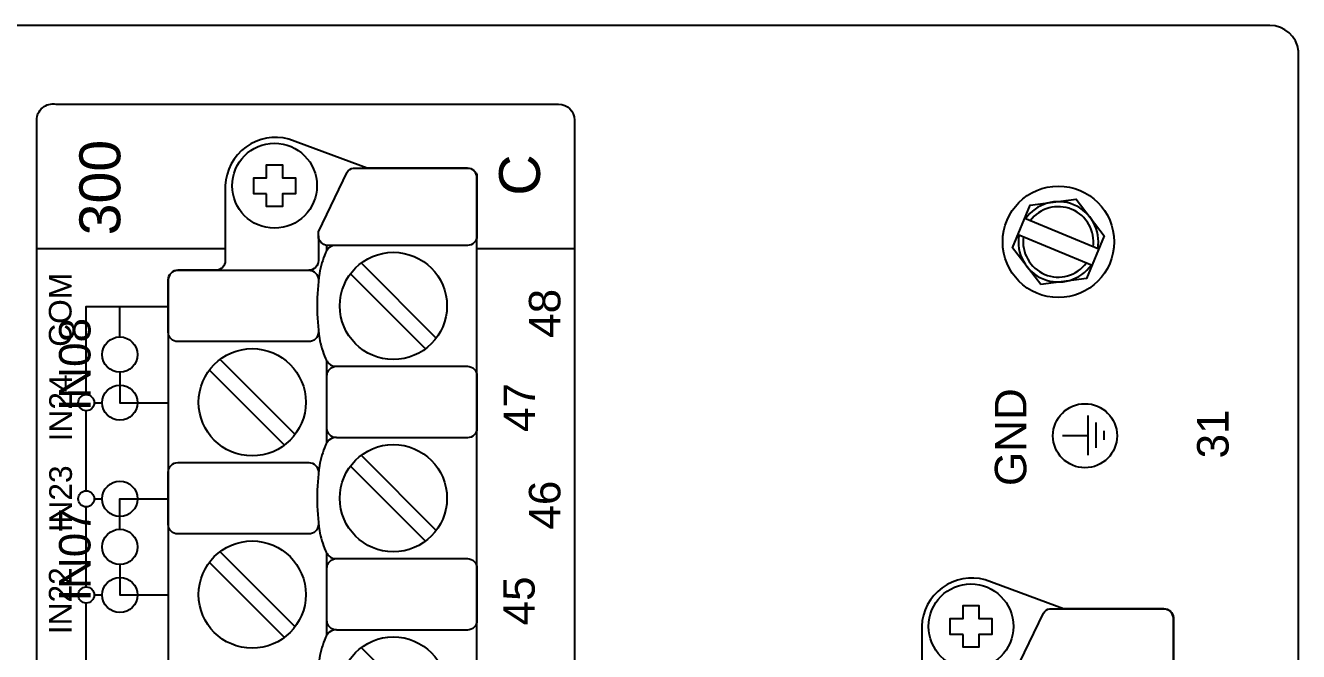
# Model space of a CAD drawing. Extents: x 1 to 47.7, y 0.3 to 34.2.
# Drawn here: x 35.879 to 39.855, y 18.622 to 20.575 of the extents above; entities that cross this region are included whole.
import ezdxf

# ---------------------------------------------------------------- set-up
doc = ezdxf.new("R2010")
doc.units = 0
doc.header["$MEASUREMENT"] = 0
for name, color, linetype in [('5_1__0__EMPTY', 7, 'CONTINUOUS'), ('5_2__2___8__OPTOISO_IND_LS', 7, 'CONTINUOUS'), ('5_3__7___8__OPTOISO_IND_LS', 7, 'CONTINUOUS'), ('5_4__4___24__OPTOISO_LS_IN', 7, 'CONTINUOUS'), ('5_5__D___24__OPTOISO_LS_IN', 7, 'CONTINUOUS'), ('5_6__8___8__OPTOISO_IND_LS', 7, 'CONTINUOUS'), ('6_0______DWG_', 7, 'CONTINUOUS')]:
    doc.layers.add(name, color=color, linetype=linetype)
doc.styles.add('ARIAL', font='arial.ttf')

msp = doc.modelspace()

# ---------------------------------------------------------------- linework, layer by layer
at = {"layer": '5_1__0__EMPTY'}
msp.add_lwpolyline([(36.3247, 19.7815), (36.3247, 14.8004, 0.414215), (36.3547, 14.7704), (36.6675, 14.7705), (36.9123, 14.6796, 0.47859), (37.1108, 14.8246), (37.1108, 15.058, -0.414214), (37.1408, 15.088), (37.2588, 15.088, 0.414213), (37.2888, 15.118), (37.2889, 20.0998, 0.414214), (37.2589, 20.1298), (36.9459, 20.1298), (36.7011, 20.2207, 0.480048), (36.5029, 20.0757), (36.5029, 19.8415, -0.414214), (36.4729, 19.8115), (36.3547, 19.8115, 0.414212), (36.3247, 19.7815), (36.3247, 19.7815)], format="xyb", dxfattribs=at)
msp.add_lwpolyline([(36.6318, 20.0503), (36.5915, 20.0503), (36.5915, 20.1002), (36.6318, 20.1002), (36.6318, 20.1403), (36.6817, 20.1403), (36.6817, 20.1002), (36.7217, 20.1002), (36.7217, 20.0503), (36.6817, 20.0503), (36.6817, 20.0101), (36.6318, 20.0101)], close=True, dxfattribs=at)
msp.add_circle((36.6566, 20.0752), 0.1324, dxfattribs=at)
at = {"layer": '5_2__2___8__OPTOISO_IND_LS'}
for points in [[(37.2588, 15.088, 0.414213), (37.2888, 15.118), (37.2889, 20.0998, 0.414214), (37.2589, 20.1298), (36.9459, 20.1298), (36.7011, 20.2207, 0.480048), (36.5029, 20.0757), (36.5029, 19.8415, -0.414214), (36.4729, 19.8115), (36.3547, 19.8115, 0.414212), (36.3247, 19.7815), (36.3247, 19.7815), (36.3247, 14.8004, 0.414215), (36.3547, 14.7704), (36.6675, 14.7705), (36.9123, 14.6796, 0.47859), (37.1108, 14.8246), (37.1108, 15.058, -0.414214), (37.1408, 15.088)], [(36.7935, 19.9188), (36.7936, 19.8415, -0.414214), (36.7636, 19.8115)], [(36.8416, 19.8888, 0.127742), (36.8262, 19.881, 0.081668), (36.816, 19.8654, 0.0591), (36.7967, 19.8017, 0.034646), (36.7896, 19.7002, 0.03436), (36.7967, 19.5995, 0.0591), (36.816, 19.5358, 0.081668), (36.8262, 19.5201, 0.191033), (36.8501, 19.5116)], [(36.7934, 19.6265), (36.7934, 19.6186, -0.414214), (36.7634, 19.5886), (36.3547, 19.5886, -0.414214), (36.3247, 19.6186), (36.3247, 19.7815, -0.414214), (36.3547, 19.8115), (36.7634, 19.8115, -0.414214), (36.7934, 19.7815), (36.7934, 19.7747)], [(36.8201, 19.4816, -0.414214), (36.8501, 19.5116), (37.2588, 19.5116, -0.414214), (37.2888, 19.4816), (37.2888, 19.3188, -0.414214), (37.2588, 19.2888), (36.8501, 19.2888, -0.414214), (36.8201, 19.3188)], [(36.8501, 19.2895, 0.191033), (36.8262, 19.281, 0.081668), (36.816, 19.2654, 0.0591), (36.7967, 19.2017, 0.034646), (36.7896, 19.1002, 0.03436), (36.7967, 18.9995, 0.0591), (36.816, 18.9358, 0.081668), (36.8262, 18.9201, 0.191033), (36.8501, 18.9116)], [(36.7934, 19.0265), (36.7934, 19.0186, -0.414214), (36.7634, 18.9886), (36.3547, 18.9886, -0.414214), (36.3247, 19.0186), (36.3247, 19.1815, -0.414214), (36.3547, 19.2115), (36.7634, 19.2115, -0.414214), (36.7934, 19.1815), (36.7934, 19.1746)], [(36.8201, 18.8816, -0.414214), (36.8501, 18.9116), (37.2588, 18.9116, -0.414214), (37.2888, 18.8816), (37.2888, 18.7188, -0.414214), (37.2588, 18.6888), (36.8501, 18.6888, -0.414214), (36.8201, 18.7188)], [(36.8501, 18.6895, 0.191033), (36.8262, 18.681, 0.081668), (36.816, 18.6654, 0.0591), (36.7967, 18.6017, 0.034646), (36.7896, 18.5002, 0.03436), (36.7967, 18.3995, 0.0591), (36.816, 18.3358, 0.081668), (36.8262, 18.3201, 0.191033), (36.8501, 18.3116)]]:
    msp.add_lwpolyline(points, format="xyb", dxfattribs=at)
msp.add_lwpolyline([(36.6318, 20.0503), (36.5915, 20.0503), (36.5915, 20.1002), (36.6318, 20.1002), (36.6318, 20.1403), (36.6817, 20.1403), (36.6817, 20.1002), (36.7217, 20.1002), (36.7217, 20.0503), (36.6817, 20.0503), (36.6817, 20.0101), (36.6318, 20.0101)], close=True, dxfattribs=at)
msp.add_lwpolyline([(37.2888, 20.1031), (37.2889, 19.9188, -0.414214), (37.2589, 19.8888), (36.8218, 19.8888, -0.390527), (36.7935, 19.9188), (36.7935, 19.931), (36.8832, 20.1169, -0.241514), (36.9032, 20.1298), (37.2589, 20.1298, -0.422157)], format="xyb", close=True, dxfattribs=at)
for points in [[(36.8194, 19.8891), (36.8194, 19.872)], [(36.9275, 19.834), (37.1616, 19.5998)], [(36.894, 19.8005), (37.1282, 19.5664)], [(36.1735, 19.6032), (36.1735, 19.6982), (36.3247, 19.6982)], [(36.4865, 19.5333), (36.7206, 19.2991)], [(36.8201, 19.273), (36.8201, 19.5281)], [(36.1735, 19.4932), (36.1735, 19.3982), (36.3247, 19.3982)], [(36.4531, 19.4999), (36.6872, 19.2657)], [(36.9275, 19.234), (37.1616, 18.9998)], [(36.894, 19.2005), (37.1282, 18.9664)], [(36.1735, 19.0032), (36.1735, 19.0982), (36.3247, 19.0982)], [(36.4865, 18.9333), (36.7206, 18.6991)], [(36.8201, 18.673), (36.8201, 18.9281)], [(36.1735, 18.8932), (36.1735, 18.7982), (36.3247, 18.7982)], [(36.4531, 18.8999), (36.6872, 18.6657)], [(36.9275, 18.634), (37.1616, 18.3998)]]:
    msp.add_lwpolyline(points, dxfattribs=at)
for centre, radius in [((36.6566, 20.0752), 0.1324), ((37.0278, 19.7002), 0.1673), ((36.1735, 19.5482), 0.055), ((36.5868, 19.3995), 0.1673), ((37.0278, 19.1002), 0.1673), ((36.1735, 18.9482), 0.055), ((36.5868, 18.7995), 0.1673), ((37.0278, 18.5002), 0.1673)]:
    msp.add_circle(centre, radius, dxfattribs=at)
at = {"layer": '5_3__7___8__OPTOISO_IND_LS'}
for points in [[(37.2588, 15.088, 0.414213), (37.2888, 15.118), (37.2889, 20.0998, 0.414214), (37.2589, 20.1298), (36.9459, 20.1298), (36.7011, 20.2207, 0.480048), (36.5029, 20.0757), (36.5029, 19.8415, -0.414214), (36.4729, 19.8115), (36.3547, 19.8115, 0.414212), (36.3247, 19.7815), (36.3247, 19.7815), (36.3247, 14.8004, 0.414215), (36.3547, 14.7704), (36.6675, 14.7705), (36.9123, 14.6796, 0.47859), (37.1108, 14.8246), (37.1108, 15.058, -0.414214), (37.1408, 15.088)], [(36.7935, 19.9188), (36.7936, 19.8415, -0.414214), (36.7636, 19.8115)], [(36.8416, 19.8888, 0.127742), (36.8262, 19.881, 0.081668), (36.816, 19.8654, 0.0591), (36.7967, 19.8017, 0.034646), (36.7896, 19.7002, 0.03436), (36.7967, 19.5995, 0.0591), (36.816, 19.5358, 0.081668), (36.8262, 19.5201, 0.191033), (36.8501, 19.5116)], [(36.7934, 19.6265), (36.7934, 19.6186, -0.414214), (36.7634, 19.5886), (36.3547, 19.5886, -0.414214), (36.3247, 19.6186), (36.3247, 19.7815, -0.414214), (36.3547, 19.8115), (36.7634, 19.8115, -0.414214), (36.7934, 19.7815), (36.7934, 19.7747)], [(36.8201, 19.4816, -0.414214), (36.8501, 19.5116), (37.2588, 19.5116, -0.414214), (37.2888, 19.4816), (37.2888, 19.3188, -0.414214), (37.2588, 19.2888), (36.8501, 19.2888, -0.414214), (36.8201, 19.3188)], [(36.8501, 19.2895, 0.191033), (36.8262, 19.281, 0.081668), (36.816, 19.2654, 0.0591), (36.7967, 19.2017, 0.034646), (36.7896, 19.1002, 0.03436), (36.7967, 18.9995, 0.0591), (36.816, 18.9358, 0.081668), (36.8262, 18.9201, 0.191033), (36.8501, 18.9116)], [(36.7934, 19.0265), (36.7934, 19.0186, -0.414214), (36.7634, 18.9886), (36.3547, 18.9886, -0.414214), (36.3247, 19.0186), (36.3247, 19.1815, -0.414214), (36.3547, 19.2115), (36.7634, 19.2115, -0.414214), (36.7934, 19.1815), (36.7934, 19.1746)], [(36.8201, 18.8816, -0.414214), (36.8501, 18.9116), (37.2588, 18.9116, -0.414214), (37.2888, 18.8816), (37.2888, 18.7188, -0.414214), (37.2588, 18.6888), (36.8501, 18.6888, -0.414214), (36.8201, 18.7188)], [(36.8501, 18.6895, 0.191033), (36.8262, 18.681, 0.081668), (36.816, 18.6654, 0.0591), (36.7967, 18.6017, 0.034646), (36.7896, 18.5002, 0.03436), (36.7967, 18.3995, 0.0591), (36.816, 18.3358, 0.081668), (36.8262, 18.3201, 0.191033), (36.8501, 18.3116)]]:
    msp.add_lwpolyline(points, format="xyb", dxfattribs=at)
msp.add_lwpolyline([(36.6318, 20.0503), (36.5915, 20.0503), (36.5915, 20.1002), (36.6318, 20.1002), (36.6318, 20.1403), (36.6817, 20.1403), (36.6817, 20.1002), (36.7217, 20.1002), (36.7217, 20.0503), (36.6817, 20.0503), (36.6817, 20.0101), (36.6318, 20.0101)], close=True, dxfattribs=at)
msp.add_lwpolyline([(37.2888, 20.1031), (37.2889, 19.9188, -0.414214), (37.2589, 19.8888), (36.8218, 19.8888, -0.390527), (36.7935, 19.9188), (36.7935, 19.931), (36.8832, 20.1169, -0.241514), (36.9032, 20.1298), (37.2589, 20.1298, -0.422157)], format="xyb", close=True, dxfattribs=at)
for points in [[(36.8194, 19.8891), (36.8194, 19.872)], [(36.9275, 19.834), (37.1616, 19.5998)], [(36.894, 19.8005), (37.1282, 19.5664)], [(36.1735, 19.6032), (36.1735, 19.6982), (36.3247, 19.6982)], [(36.4865, 19.5333), (36.7206, 19.2991)], [(36.8201, 19.273), (36.8201, 19.5281)], [(36.1735, 19.4932), (36.1735, 19.3982), (36.3247, 19.3982)], [(36.4531, 19.4999), (36.6872, 19.2657)], [(36.9275, 19.234), (37.1616, 18.9998)], [(36.894, 19.2005), (37.1282, 18.9664)], [(36.1735, 19.0032), (36.1735, 19.0982), (36.3247, 19.0982)], [(36.4865, 18.9333), (36.7206, 18.6991)], [(36.8201, 18.673), (36.8201, 18.9281)], [(36.1735, 18.8932), (36.1735, 18.7982), (36.3247, 18.7982)], [(36.4531, 18.8999), (36.6872, 18.6657)], [(36.9275, 18.634), (37.1616, 18.3998)]]:
    msp.add_lwpolyline(points, dxfattribs=at)
for centre, radius in [((36.6566, 20.0752), 0.1324), ((37.0278, 19.7002), 0.1673), ((36.1735, 19.5482), 0.055), ((36.5868, 19.3995), 0.1673), ((37.0278, 19.1002), 0.1673), ((36.1735, 18.9482), 0.055), ((36.5868, 18.7995), 0.1673), ((37.0278, 18.5002), 0.1673)]:
    msp.add_circle(centre, radius, dxfattribs=at)
at = {"layer": '5_4__4___24__OPTOISO_LS_IN'}
for points in [[(37.2588, 15.088, 0.414213), (37.2888, 15.118), (37.2889, 20.0998, 0.414214), (37.2589, 20.1298), (36.9459, 20.1298), (36.7011, 20.2207, 0.480048), (36.5029, 20.0757), (36.5029, 19.8415, -0.414214), (36.4729, 19.8115), (36.3547, 19.8115, 0.414212), (36.3247, 19.7815), (36.3247, 19.7815), (36.3247, 14.8004, 0.414215), (36.3547, 14.7704), (36.6675, 14.7705), (36.9123, 14.6796, 0.47859), (37.1108, 14.8246), (37.1108, 15.058, -0.414214), (37.1408, 15.088)], [(36.7935, 19.9188), (36.7936, 19.8415, -0.414214), (36.7636, 19.8115)], [(36.8416, 19.8888, 0.127742), (36.8262, 19.881, 0.081668), (36.816, 19.8654, 0.0591), (36.7967, 19.8017, 0.034646), (36.7896, 19.7002, 0.03436), (36.7967, 19.5995, 0.0591), (36.816, 19.5358, 0.081668), (36.8262, 19.5201, 0.191033), (36.8501, 19.5116)], [(36.7934, 19.6265), (36.7934, 19.6186, -0.414214), (36.7634, 19.5886), (36.3547, 19.5886, -0.414214), (36.3247, 19.6186), (36.3247, 19.7815, -0.414214), (36.3547, 19.8115), (36.7634, 19.8115, -0.414214), (36.7934, 19.7815), (36.7934, 19.7747)], [(36.8201, 19.4816, -0.414214), (36.8501, 19.5116), (37.2588, 19.5116, -0.414214), (37.2888, 19.4816), (37.2888, 19.3188, -0.414214), (37.2588, 19.2888), (36.8501, 19.2888, -0.414214), (36.8201, 19.3188)], [(36.8501, 19.2895, 0.191033), (36.8262, 19.281, 0.081668), (36.816, 19.2654, 0.0591), (36.7967, 19.2017, 0.034646), (36.7896, 19.1002, 0.03436), (36.7967, 18.9995, 0.0591), (36.816, 18.9358, 0.081668), (36.8262, 18.9201, 0.191033), (36.8501, 18.9116)], [(36.7934, 19.0265), (36.7934, 19.0186, -0.414214), (36.7634, 18.9886), (36.3547, 18.9886, -0.414214), (36.3247, 19.0186), (36.3247, 19.1815, -0.414214), (36.3547, 19.2115), (36.7634, 19.2115, -0.414214), (36.7934, 19.1815), (36.7934, 19.1746)], [(36.8201, 18.8816, -0.414214), (36.8501, 18.9116), (37.2588, 18.9116, -0.414214), (37.2888, 18.8816), (37.2888, 18.7188, -0.414214), (37.2588, 18.6888), (36.8501, 18.6888, -0.414214), (36.8201, 18.7188)], [(36.8501, 18.6895, 0.191033), (36.8262, 18.681, 0.081668), (36.816, 18.6654, 0.0591), (36.7967, 18.6017, 0.034646), (36.7896, 18.5002, 0.03436), (36.7967, 18.3995, 0.0591), (36.816, 18.3358, 0.081668), (36.8262, 18.3201, 0.191033), (36.8501, 18.3116)]]:
    msp.add_lwpolyline(points, format="xyb", dxfattribs=at)
msp.add_lwpolyline([(36.6318, 20.0503), (36.5915, 20.0503), (36.5915, 20.1002), (36.6318, 20.1002), (36.6318, 20.1403), (36.6817, 20.1403), (36.6817, 20.1002), (36.7217, 20.1002), (36.7217, 20.0503), (36.6817, 20.0503), (36.6817, 20.0101), (36.6318, 20.0101)], close=True, dxfattribs=at)
msp.add_lwpolyline([(37.2888, 20.1031), (37.2889, 19.9188, -0.414214), (37.2589, 19.8888), (36.8218, 19.8888, -0.390527), (36.7935, 19.9188), (36.7935, 19.931), (36.8832, 20.1169, -0.241514), (36.9032, 20.1298), (37.2589, 20.1298, -0.422157)], format="xyb", close=True, dxfattribs=at)
for points in [[(36.8194, 19.8891), (36.8194, 19.872)], [(36.9275, 19.834), (37.1616, 19.5998)], [(36.894, 19.8005), (37.1282, 19.5664)], [(36.0686, 19.4232), (36.0686, 19.6982), (36.3247, 19.6982)], [(36.4865, 19.5333), (36.7206, 19.2991)], [(36.8201, 19.273), (36.8201, 19.5281)], [(36.4531, 19.4999), (36.6872, 19.2657)], [(36.0686, 19.1232), (36.0686, 19.3732)], [(36.0936, 19.3982), (36.1185, 19.3982)], [(36.2285, 19.3982), (36.3247, 19.3982)], [(36.9275, 19.234), (37.1616, 18.9998)], [(36.894, 19.2005), (37.1282, 18.9664)], [(36.0936, 19.0982), (36.1185, 19.0982)], [(36.2285, 19.0982), (36.3247, 19.0982)], [(36.0686, 18.8232), (36.0686, 19.0732)], [(36.4865, 18.9333), (36.7206, 18.6991)], [(36.8201, 18.673), (36.8201, 18.9281)], [(36.4531, 18.8999), (36.6872, 18.6657)], [(36.0686, 18.5232), (36.0686, 18.7732)], [(36.0936, 18.7982), (36.1185, 18.7982)], [(36.2285, 18.7982), (36.3247, 18.7982)], [(36.9275, 18.634), (37.1616, 18.3998)]]:
    msp.add_lwpolyline(points, dxfattribs=at)
for centre, radius in [((36.6566, 20.0752), 0.1324), ((37.0278, 19.7002), 0.1673), ((36.5868, 19.3995), 0.1673), ((36.1735, 19.3982), 0.055), ((36.0686, 19.3982), 0.025), ((37.0278, 19.1002), 0.1673), ((36.1735, 19.0982), 0.055), ((36.0686, 19.0982), 0.025), ((36.5868, 18.7995), 0.1673), ((36.1735, 18.7982), 0.055), ((36.0686, 18.7982), 0.025), ((37.0278, 18.5002), 0.1673)]:
    msp.add_circle(centre, radius, dxfattribs=at)
at = {"layer": '5_5__D___24__OPTOISO_LS_IN'}
for points in [[(37.2588, 15.088, 0.414213), (37.2888, 15.118), (37.2889, 20.0998, 0.414214), (37.2589, 20.1298), (36.9459, 20.1298), (36.7011, 20.2207, 0.480048), (36.5029, 20.0757), (36.5029, 19.8415, -0.414214), (36.4729, 19.8115), (36.3547, 19.8115, 0.414212), (36.3247, 19.7815), (36.3247, 19.7815), (36.3247, 14.8004, 0.414215), (36.3547, 14.7704), (36.6675, 14.7705), (36.9123, 14.6796, 0.47859), (37.1108, 14.8246), (37.1108, 15.058, -0.414214), (37.1408, 15.088)], [(36.7935, 19.9188), (36.7936, 19.8415, -0.414214), (36.7636, 19.8115)], [(36.8416, 19.8888, 0.127742), (36.8262, 19.881, 0.081668), (36.816, 19.8654, 0.0591), (36.7967, 19.8017, 0.034646), (36.7896, 19.7002, 0.03436), (36.7967, 19.5995, 0.0591), (36.816, 19.5358, 0.081668), (36.8262, 19.5201, 0.191033), (36.8501, 19.5116)], [(36.7934, 19.6265), (36.7934, 19.6186, -0.414214), (36.7634, 19.5886), (36.3547, 19.5886, -0.414214), (36.3247, 19.6186), (36.3247, 19.7815, -0.414214), (36.3547, 19.8115), (36.7634, 19.8115, -0.414214), (36.7934, 19.7815), (36.7934, 19.7747)], [(36.8201, 19.4816, -0.414214), (36.8501, 19.5116), (37.2588, 19.5116, -0.414214), (37.2888, 19.4816), (37.2888, 19.3188, -0.414214), (37.2588, 19.2888), (36.8501, 19.2888, -0.414214), (36.8201, 19.3188)], [(36.8501, 19.2895, 0.191033), (36.8262, 19.281, 0.081668), (36.816, 19.2654, 0.0591), (36.7967, 19.2017, 0.034646), (36.7896, 19.1002, 0.03436), (36.7967, 18.9995, 0.0591), (36.816, 18.9358, 0.081668), (36.8262, 18.9201, 0.191033), (36.8501, 18.9116)], [(36.7934, 19.0265), (36.7934, 19.0186, -0.414214), (36.7634, 18.9886), (36.3547, 18.9886, -0.414214), (36.3247, 19.0186), (36.3247, 19.1815, -0.414214), (36.3547, 19.2115), (36.7634, 19.2115, -0.414214), (36.7934, 19.1815), (36.7934, 19.1746)], [(36.8201, 18.8816, -0.414214), (36.8501, 18.9116), (37.2588, 18.9116, -0.414214), (37.2888, 18.8816), (37.2888, 18.7188, -0.414214), (37.2588, 18.6888), (36.8501, 18.6888, -0.414214), (36.8201, 18.7188)], [(36.8501, 18.6895, 0.191033), (36.8262, 18.681, 0.081668), (36.816, 18.6654, 0.0591), (36.7967, 18.6017, 0.034646), (36.7896, 18.5002, 0.03436), (36.7967, 18.3995, 0.0591), (36.816, 18.3358, 0.081668), (36.8262, 18.3201, 0.191033), (36.8501, 18.3116)]]:
    msp.add_lwpolyline(points, format="xyb", dxfattribs=at)
msp.add_lwpolyline([(36.6318, 20.0503), (36.5915, 20.0503), (36.5915, 20.1002), (36.6318, 20.1002), (36.6318, 20.1403), (36.6817, 20.1403), (36.6817, 20.1002), (36.7217, 20.1002), (36.7217, 20.0503), (36.6817, 20.0503), (36.6817, 20.0101), (36.6318, 20.0101)], close=True, dxfattribs=at)
msp.add_lwpolyline([(37.2888, 20.1031), (37.2889, 19.9188, -0.414214), (37.2589, 19.8888), (36.8218, 19.8888, -0.390527), (36.7935, 19.9188), (36.7935, 19.931), (36.8832, 20.1169, -0.241514), (36.9032, 20.1298), (37.2589, 20.1298, -0.422157)], format="xyb", close=True, dxfattribs=at)
for points in [[(36.8194, 19.8891), (36.8194, 19.872)], [(36.9275, 19.834), (37.1616, 19.5998)], [(36.894, 19.8005), (37.1282, 19.5664)], [(36.0686, 19.4232), (36.0686, 19.6982), (36.3247, 19.6982)], [(36.4865, 19.5333), (36.7206, 19.2991)], [(36.8201, 19.273), (36.8201, 19.5281)], [(36.4531, 19.4999), (36.6872, 19.2657)], [(36.0686, 19.1232), (36.0686, 19.3732)], [(36.0936, 19.3982), (36.1185, 19.3982)], [(36.2285, 19.3982), (36.3247, 19.3982)], [(36.9275, 19.234), (37.1616, 18.9998)], [(36.894, 19.2005), (37.1282, 18.9664)], [(36.0936, 19.0982), (36.1185, 19.0982)], [(36.2285, 19.0982), (36.3247, 19.0982)], [(36.0686, 18.8232), (36.0686, 19.0732)], [(36.4865, 18.9333), (36.7206, 18.6991)], [(36.8201, 18.673), (36.8201, 18.9281)], [(36.4531, 18.8999), (36.6872, 18.6657)], [(36.0686, 18.5232), (36.0686, 18.7732)], [(36.0936, 18.7982), (36.1185, 18.7982)], [(36.2285, 18.7982), (36.3247, 18.7982)], [(36.9275, 18.634), (37.1616, 18.3998)]]:
    msp.add_lwpolyline(points, dxfattribs=at)
for centre, radius in [((36.6566, 20.0752), 0.1324), ((37.0278, 19.7002), 0.1673), ((36.5868, 19.3995), 0.1673), ((36.1735, 19.3982), 0.055), ((36.0686, 19.3982), 0.025), ((37.0278, 19.1002), 0.1673), ((36.1735, 19.0982), 0.055), ((36.0686, 19.0982), 0.025), ((36.5868, 18.7995), 0.1673), ((36.1735, 18.7982), 0.055), ((36.0686, 18.7982), 0.025), ((37.0278, 18.5002), 0.1673)]:
    msp.add_circle(centre, radius, dxfattribs=at)
at = {"layer": '5_6__8___8__OPTOISO_IND_LS'}
for points in [[(37.2588, 15.088, 0.414213), (37.2888, 15.118), (37.2889, 20.0998, 0.414214), (37.2589, 20.1298), (36.9459, 20.1298), (36.7011, 20.2207, 0.480048), (36.5029, 20.0757), (36.5029, 19.8415, -0.414214), (36.4729, 19.8115), (36.3547, 19.8115, 0.414212), (36.3247, 19.7815), (36.3247, 19.7815), (36.3247, 14.8004, 0.414215), (36.3547, 14.7704), (36.6675, 14.7705), (36.9123, 14.6796, 0.47859), (37.1108, 14.8246), (37.1108, 15.058, -0.414214), (37.1408, 15.088)], [(36.7935, 19.9188), (36.7936, 19.8415, -0.414214), (36.7636, 19.8115)], [(36.8416, 19.8888, 0.127742), (36.8262, 19.881, 0.081668), (36.816, 19.8654, 0.0591), (36.7967, 19.8017, 0.034646), (36.7896, 19.7002, 0.03436), (36.7967, 19.5995, 0.0591), (36.816, 19.5358, 0.081668), (36.8262, 19.5201, 0.191033), (36.8501, 19.5116)], [(36.7934, 19.6265), (36.7934, 19.6186, -0.414214), (36.7634, 19.5886), (36.3547, 19.5886, -0.414214), (36.3247, 19.6186), (36.3247, 19.7815, -0.414214), (36.3547, 19.8115), (36.7634, 19.8115, -0.414214), (36.7934, 19.7815), (36.7934, 19.7747)], [(36.8201, 19.4816, -0.414214), (36.8501, 19.5116), (37.2588, 19.5116, -0.414214), (37.2888, 19.4816), (37.2888, 19.3188, -0.414214), (37.2588, 19.2888), (36.8501, 19.2888, -0.414214), (36.8201, 19.3188)], [(36.8501, 19.2895, 0.191033), (36.8262, 19.281, 0.081668), (36.816, 19.2654, 0.0591), (36.7967, 19.2017, 0.034646), (36.7896, 19.1002, 0.03436), (36.7967, 18.9995, 0.0591), (36.816, 18.9358, 0.081668), (36.8262, 18.9201, 0.191033), (36.8501, 18.9116)], [(36.7934, 19.0265), (36.7934, 19.0186, -0.414214), (36.7634, 18.9886), (36.3547, 18.9886, -0.414214), (36.3247, 19.0186), (36.3247, 19.1815, -0.414214), (36.3547, 19.2115), (36.7634, 19.2115, -0.414214), (36.7934, 19.1815), (36.7934, 19.1746)], [(36.8201, 18.8816, -0.414214), (36.8501, 18.9116), (37.2588, 18.9116, -0.414214), (37.2888, 18.8816), (37.2888, 18.7188, -0.414214), (37.2588, 18.6888), (36.8501, 18.6888, -0.414214), (36.8201, 18.7188)], [(36.8501, 18.6895, 0.191033), (36.8262, 18.681, 0.081668), (36.816, 18.6654, 0.0591), (36.7967, 18.6017, 0.034646), (36.7896, 18.5002, 0.03436), (36.7967, 18.3995, 0.0591), (36.816, 18.3358, 0.081668), (36.8262, 18.3201, 0.191033), (36.8501, 18.3116)]]:
    msp.add_lwpolyline(points, format="xyb", dxfattribs=at)
msp.add_lwpolyline([(36.6318, 20.0503), (36.5915, 20.0503), (36.5915, 20.1002), (36.6318, 20.1002), (36.6318, 20.1403), (36.6817, 20.1403), (36.6817, 20.1002), (36.7217, 20.1002), (36.7217, 20.0503), (36.6817, 20.0503), (36.6817, 20.0101), (36.6318, 20.0101)], close=True, dxfattribs=at)
msp.add_lwpolyline([(37.2888, 20.1031), (37.2889, 19.9188, -0.414214), (37.2589, 19.8888), (36.8218, 19.8888, -0.390527), (36.7935, 19.9188), (36.7935, 19.931), (36.8832, 20.1169, -0.241514), (36.9032, 20.1298), (37.2589, 20.1298, -0.422157)], format="xyb", close=True, dxfattribs=at)
for points in [[(36.8194, 19.8891), (36.8194, 19.872)], [(36.9275, 19.834), (37.1616, 19.5998)], [(36.894, 19.8005), (37.1282, 19.5664)], [(36.1735, 19.6032), (36.1735, 19.6982), (36.3247, 19.6982)], [(36.4865, 19.5333), (36.7206, 19.2991)], [(36.8201, 19.273), (36.8201, 19.5281)], [(36.1735, 19.4932), (36.1735, 19.3982), (36.3247, 19.3982)], [(36.4531, 19.4999), (36.6872, 19.2657)], [(36.9275, 19.234), (37.1616, 18.9998)], [(36.894, 19.2005), (37.1282, 18.9664)], [(36.1735, 19.0032), (36.1735, 19.0982), (36.3247, 19.0982)], [(36.4865, 18.9333), (36.7206, 18.6991)], [(36.8201, 18.673), (36.8201, 18.9281)], [(36.1735, 18.8932), (36.1735, 18.7982), (36.3247, 18.7982)], [(36.4531, 18.8999), (36.6872, 18.6657)], [(36.9275, 18.634), (37.1616, 18.3998)]]:
    msp.add_lwpolyline(points, dxfattribs=at)
for centre, radius in [((36.6566, 20.0752), 0.1324), ((37.0278, 19.7002), 0.1673), ((36.1735, 19.5482), 0.055), ((36.5868, 19.3995), 0.1673), ((37.0278, 19.1002), 0.1673), ((36.1735, 18.9482), 0.055), ((36.5868, 18.7995), 0.1673), ((37.0278, 18.5002), 0.1673)]:
    msp.add_circle(centre, radius, dxfattribs=at)
at = {"layer": '6_0______DWG_'}
for points in [[(39.7653, 20.575), (33.6353, 20.575, 0.414214), (33.5453, 20.485), (33.5453, 3.415, 0.414214), (33.6353, 3.325), (39.7653, 3.325, 0.381966), (39.8547, 3.405), (39.8547, 20.495, 0.381966)], [(35.9137, 3.6192), (35.9137, 20.2795, -0.468367), (35.9737, 20.3295), (37.5437, 20.3295, -0.414132), (37.5937, 20.2795), (37.5937, 3.6192, -0.414214), (37.5437, 3.5692), (35.9637, 3.5692, -0.414287)], [(39.4638, 18.7281), (39.4639, 18.5438, -0.414214), (39.4339, 18.5138), (38.9968, 18.5138, -0.390527), (38.9685, 18.5438), (38.9685, 18.556), (39.0582, 18.7419, -0.241514), (39.0782, 18.7548), (39.4339, 18.7548, -0.422157)]]:
    msp.add_lwpolyline(points, format="xyb", close=True, dxfattribs=at)
for points in [[(39.0494, 19.7667), (38.9616, 19.8812), (39.0169, 20.0146), (39.16, 20.0333), (39.2478, 19.9188), (39.1925, 19.7855)], [(38.8068, 18.6753), (38.7665, 18.6753), (38.7665, 18.7252), (38.8068, 18.7252), (38.8068, 18.7654), (38.8567, 18.7654), (38.8567, 18.7252), (38.8967, 18.7252), (38.8967, 18.6753), (38.8567, 18.6753), (38.8567, 18.6351), (38.8068, 18.6351)]]:
    msp.add_lwpolyline(points, close=True, dxfattribs=at)
for points in [[(39.2278, 19.8782, 0.802179), (39.0018, 19.9719)], [(39.2131, 19.8843, 0.776676), (39.0165, 19.9658)], [(38.9817, 19.9218, 0.802175), (39.2076, 19.8281, 0.802175)], [(38.9957, 19.916, 0.779376), (39.1925, 19.8344)], [(39.4338, 16.713, 0.414213), (39.4638, 16.743), (39.4638, 18.7248, 0.414214), (39.4338, 18.7548), (39.1208, 18.7548), (38.876, 18.8457, 0.480048), (38.6778, 18.7007), (38.6778, 18.4665, -0.414214), (38.6478, 18.4365)]]:
    msp.add_lwpolyline(points, format="xyb", dxfattribs=at)
for points in [[(39.2305, 19.8771), (38.9996, 19.9728)], [(38.9789, 19.923), (39.2098, 19.8272)], [(35.9137, 19.8794), (36.5029, 19.8794)], [(37.2889, 19.8794), (37.5937, 19.8794)], [(39.198, 19.234), (39.198, 19.3586)], [(39.223, 19.2574), (39.223, 19.3362)], [(39.198, 19.2951), (39.118, 19.2951)], [(39.248, 19.2819), (39.248, 19.3107)]]:
    msp.add_lwpolyline(points, dxfattribs=at)
for centre, radius in [((39.1047, 19.9), 0.174), ((39.1878, 19.2951), 0.1), ((38.8316, 18.7003), 0.1324)]:
    msp.add_circle(centre, radius, dxfattribs=at)

# ---------------------------------------------------------------- texts
at = {"layer": '5_2__2___8__OPTOISO_IND_LS', "style": 'ARIAL'}
for s, p in [('IN08', (36.0819, 19.3724)), ('IN07', (36.0819, 18.7786))]:
    msp.add_text(s, height=0.09833, rotation=90, dxfattribs=at).set_placement(p)
at = {"layer": '5_3__7___8__OPTOISO_IND_LS', "style": 'ARIAL'}
for s, p in [('IN08', (36.0819, 19.3724)), ('IN07', (36.0819, 18.7786))]:
    msp.add_text(s, height=0.09833, rotation=90, dxfattribs=at).set_placement(p)
at = {"layer": '5_4__4___24__OPTOISO_LS_IN', "style": 'ARIAL'}
for s, p in [('COM', (36.0226, 19.5725)), ('IN24', (36.0238, 19.2774)), ('IN23', (36.0238, 18.9936)), ('IN22', (36.0226, 18.6758))]:
    msp.add_text(s, height=0.0708, rotation=90, dxfattribs=at).set_placement(p)
at = {"layer": '5_5__D___24__OPTOISO_LS_IN', "style": 'ARIAL'}
for s, p in [('COM', (36.0226, 19.5725)), ('IN24', (36.0238, 19.2774)), ('IN23', (36.0238, 18.9936)), ('IN22', (36.0226, 18.6758))]:
    msp.add_text(s, height=0.0708, rotation=90, dxfattribs=at).set_placement(p)
at = {"layer": '5_6__8___8__OPTOISO_IND_LS', "style": 'ARIAL'}
for s, p in [('IN08', (36.0819, 19.3724)), ('IN07', (36.0819, 18.7786))]:
    msp.add_text(s, height=0.09833, rotation=90, dxfattribs=at).set_placement(p)
at = {"layer": '6_0______DWG_', "style": 'ARIAL'}
for s, height, p in [('300', 0.12783, (36.1749, 19.9203)), ('C', 0.1278, (37.4857, 20.0439)), ('48', 0.09833, (37.5494, 19.6004)), ('47', 0.09833, (37.4705, 19.3068)), ('GND', 0.09833, (39.0046, 19.138)), ('31', 0.09833, (39.6362, 19.2243)), ('46', 0.09833, (37.5494, 19.0021)), ('45', 0.09833, (37.469, 18.7032))]:
    msp.add_text(s, height=height, rotation=90, dxfattribs=at).set_placement(p)

doc.saveas('drawing.dxf')
